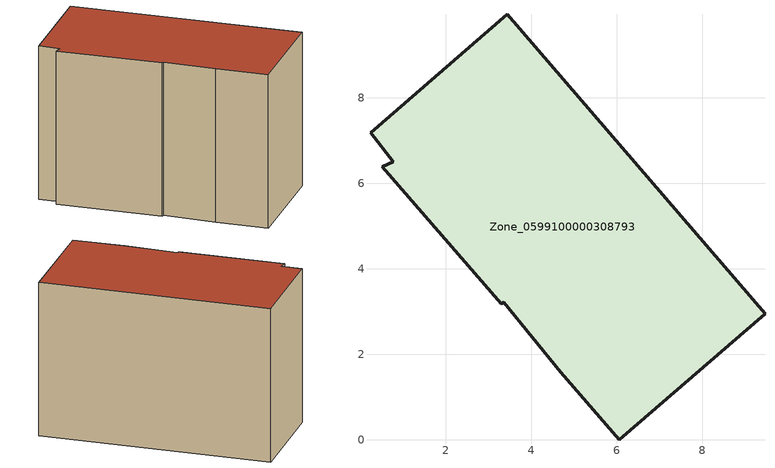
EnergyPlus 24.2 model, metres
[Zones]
Zone_0599100000308793
 floor ground (C_G): 3.29,3.19 0.52,6.39 0.77,6.5 0.24,7.18 3.44,9.96 9.47,2.95 6.06,0 4.68,1.58 3.35,3.23 z0
 wall outside (C_F): 6.06,0 9.47,2.95 3.44,9.96 0.24,7.18 0.77,6.5 0.52,6.39 3.29,3.19 3.35,3.23 4.68,1.58 6.06,0 z0:6.3
 roof outside (C_R): 0.52,6.39 3.29,3.19 3.35,3.23 4.68,1.58 6.06,0 9.47,2.95 3.44,9.96 0.24,7.18 0.77,6.5 z6.3
[BUILDING]
Pand.0599100000308793: North Axis=0; Terrain=City; Loads Convergence Tolerance Value=0.04; Temperature Convergence Tolerance Value=0.4; Solar Distribution=FullExterior; Maximum Number of Warmup Days=25; Minimum Number of Warmup Days=1
[Site:Location]
Rotterdam.The.Hague.AP_ZH_NLD Design_Conditions: Latitude=51.96; Longitude=4.45; Time Zone=1; Elevation=-4.5
[SITE:GROUNDTEMPERATURE:BUILDINGSURFACE]
18, 18, 18, 18, 18, 18, 18, 18, 18, 18, 18, 18
[MATERIAL] Thermal Absorptance=0.9; Solar Absorptance=0.7; Visible Absorptance=0.7
Name | Roughness | Thickness | Conductivity | Density | Specific Heat
G.TC.1946 | MediumSmooth | 0.15 | 1 | 540 | 1210
F.TC.1946 | Rough | 0.3 | 0.857143 | 1920 | 840
R.TC.1946 | MediumRough | 0.2 | 0.909091 | 1500 | 1000
[CONSTRUCTION]
C_G: G.TC.1946
C_F: F.TC.1946
C_R: R.TC.1946
[ZONE]
Zone_0599100000308793: Type=1; Multiplier=1; Ceiling Height=Autocalculate; Volume=Autocalculate; Floor Area=autocalculate; Part of Total Floor Area=Yes
[ZONEINFILTRATION:DESIGNFLOWRATE]
Infil_Zone_0599100000308793: Zone or ZoneList or Space or SpaceList=Zone_0599100000308793; Schedule=AlwaysOn; Design Flow Rate Calculation Method=Flow/Area; Flow Rate per Floor Area=0.003; Constant Term Coefficient=1; Temperature Term Coefficient=0; Velocity Term Coefficient=0; Velocity Squared Term Coefficient=0
[HVACTEMPLATE:ZONE:IDEALLOADSAIRSYSTEM]
Zone_0599100000308793: Maximum Heating Supply Air Temperature=50; Minimum Cooling Supply Air Temperature=13; Maximum Heating Supply Air Humidity Ratio=0.0156; Minimum Cooling Supply Air Humidity Ratio=0.0077; Heating Limit=NoLimit; Cooling Limit=NoLimit; Dehumidification Control Type=ConstantSensibleHeatRatio; Cooling Sensible Heat Ratio=0.7; Dehumidification Setpoint=60; Humidification Control Type=None; Humidification Setpoint=30; Outdoor Air Method=None; Outdoor Air Flow Rate per Person=0.00944; Outdoor Air Flow Rate per Zone Floor Area=0; Outdoor Air Flow Rate per Zone=0; Demand Controlled Ventilation Type=None; Outdoor Air Economizer Type=NoEconomizer; Heat Recovery Type=None; Sensible Heat Recovery Effectiveness=0.7; Latent Heat Recovery Effectiveness=0.65
[ZONECONTROL:THERMOSTAT]
ThermostatControl_Zone_0599100000308793: Zone or ZoneList=Zone_0599100000308793; Control Type Schedule=DualSetpointControlType; Control 1=Thermostat_Zone_0599100000308793; Temperature Difference Between Cutout And Setpoint=0
[THERMOSTATSETPOINT:DUALSETPOINT]
Thermostat_Zone_0599100000308793: Heating Setpoint Temperature Schedule=HeatingSetpoint_Zone_0599100000308793; Cooling Setpoint Temperature Schedule=CoolingSetpoint_Zone_0599100000308793
[SCHEDULE:COMPACT]
HeatingSetpoint_Zone_0599100000308793: Through: 12/31, For: AllDays, Until: 24:00, 21
CoolingSetpoint_Zone_0599100000308793: Through: 12/31, For: AllDays, Until: 24:00, 24
DualSetpointControlType: Through: 12/31, For: AllDays, Until: 24:00, 4
AlwaysOn: Through: 12/31, For: AllDays, Until: 24:00, 1
